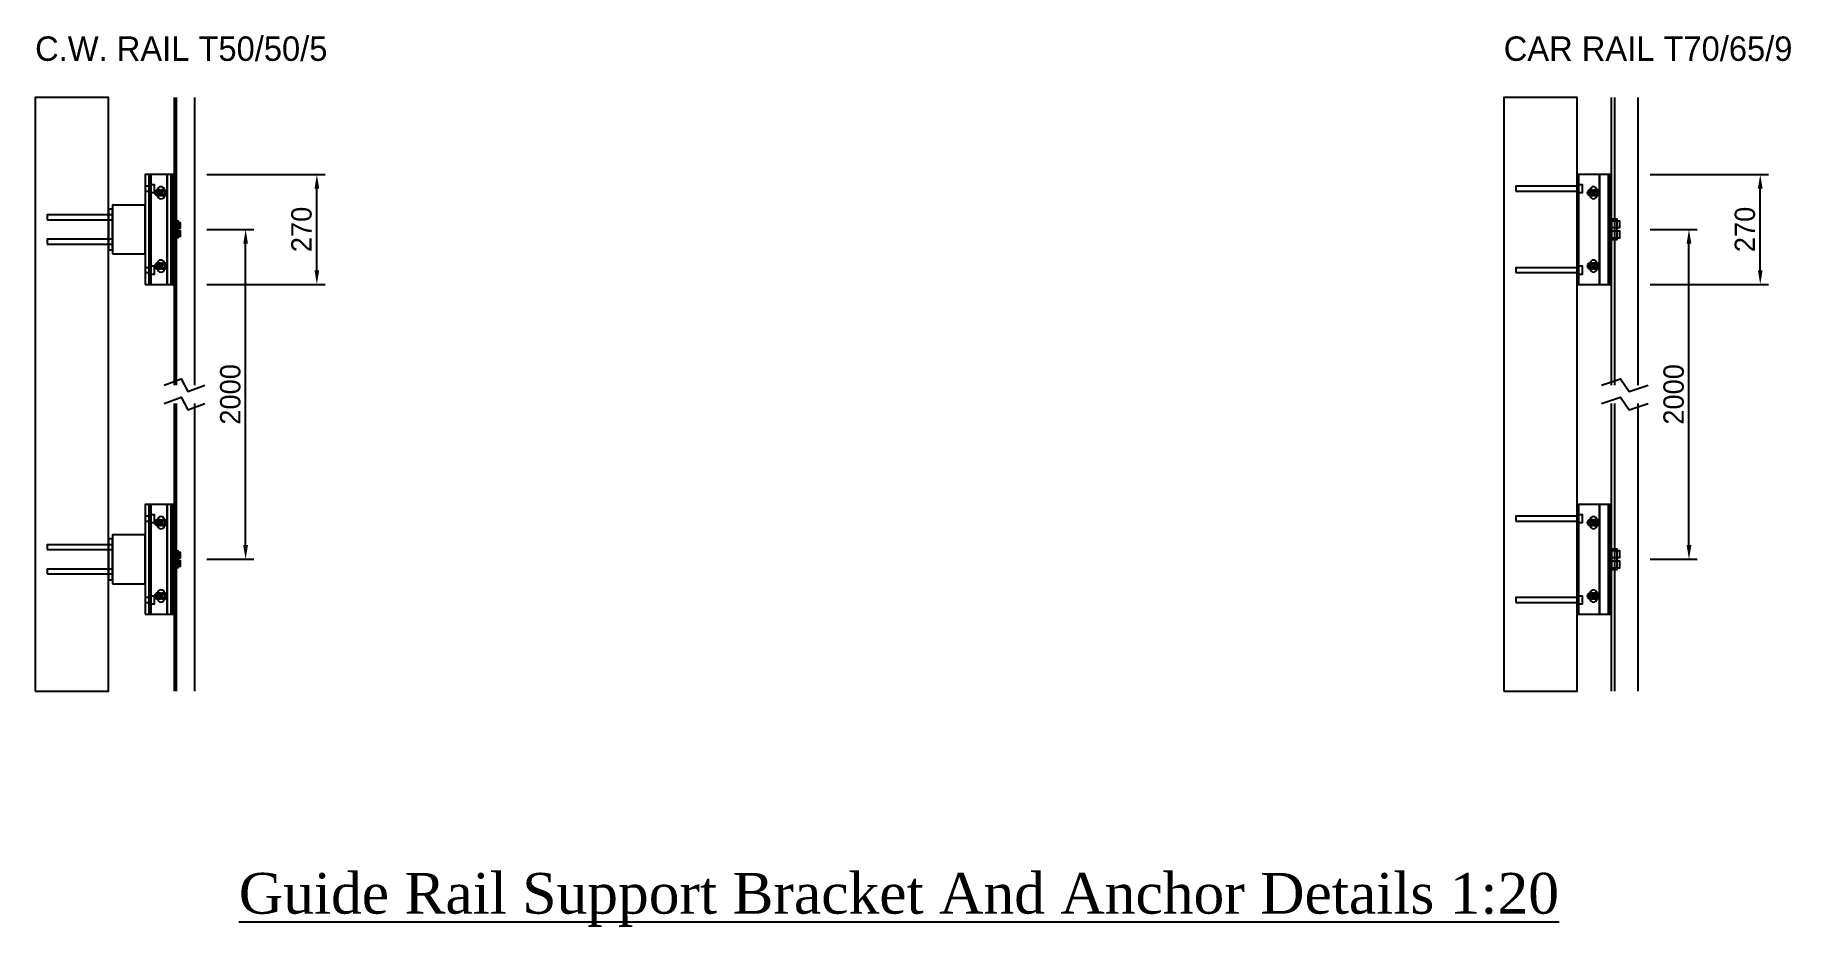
# Model space of a CAD drawing. Header units: millimetres. Extents: x -665 to 1025160, y -28012 to 4210.
# Drawn here: x 948711 to 953023, y -3 to 2187 of the extents above.
import ezdxf

# ---------------------------------------------------------------- set-up
doc = ezdxf.new("R2010")
doc.units = ezdxf.units.MM
for name, color, linetype in [('A-ANNO', 7, 'Continuous'), ('A-DIMS', 7, 'Continuous'), ('A-WALL', 7, 'Continuous'), ('S-ANCHOR', 7, 'Continuous'), ('S-BEAM', 7, 'Continuous'), ('S-BRACKET', 7, 'Continuous'), ('S-CLIP', 7, 'Continuous'), ('S-RAIL', 7, 'Continuous')]:
    doc.layers.add(name, color=color, linetype=linetype)
doc.styles.add('SM_STANDARD', font='arial.ttf')
doc.dimstyles.new('ISO-25', dxfattribs={"dimtxt": 2.5, "dimasz": 2.5, "dimexe": 1.25, "dimexo": 0.625, "dimtad": 1, "dimtxsty": 'Standard', "dimcen": 2.5, "dimadec": 0, "dimazin": 0, "dimtfac": 1, "dimtmove": 0, "dimatfit": 3, "dimfxl": 1, "dimarcsym": 0})

# ---------------------------------------------------------------- blocks, each defined once
blk = doc.blocks.new('SM_RAIL_BRACKET_ELEV_T50_50_5_50x40x4_P4_C40x25x5_B8_CW_ARM_G100_ANCHOR')
at = {"layer": 'S-ANCHOR'}
for points in [[(-10, 94), (4, 94), (4, 106), (-10, 106)], [(4, 90.4), (13.6, 90.4), (13.6, 109.6), (4, 109.6)], [(-10, -106), (4, -106), (4, -94), (-10, -94)], [(4, -109.6), (13.6, -109.6), (13.6, -90.4), (4, -90.4)]]:
    blk.add_lwpolyline(points, close=True, dxfattribs=at)
at = {"layer": 'S-BRACKET'}
for points in [[(0, -135), (4, -135), (4, 135), (0, 135)], [(4, -135), (44, -135), (44, 135), (4, 135)], [(44, -135), (54, -135), (54, 135), (44, 135)], [(54, -135), (58, -135), (58, 135), (54, 135)], [(58, -135), (62, -135), (62, 135), (58, 135)]]:
    blk.add_lwpolyline(points, close=True, dxfattribs=at)
for points in [[(20.5, 83.5, 1), (37.5, 83.5), (37.5, 96.5, 1), (20.5, 96.5)], [(20.5, -96.5, 1), (37.5, -96.5), (37.5, -83.5, 1), (20.5, -83.5)]]:
    blk.add_lwpolyline(points, format="xyb", close=True, dxfattribs=at)
at = {"layer": 'S-CLIP'}
for points in [[(58, 3.6), (77.2, 3.6), (77.2, 16.4), (58, 16.4)], [(62, -20), (72, -20), (72, 20), (62, 20)], [(58, -16.4), (77.2, -16.4), (77.2, -3.6), (58, -3.6)]]:
    blk.add_lwpolyline(points, close=True, dxfattribs=at)
for centre, radius in [((23, 90), 8.5), ((23, 90), 5), ((35, 90), 8.5), ((35, 90), 5), ((23, -90), 8.5), ((23, -90), 5), ((35, -90), 8.5), ((35, -90), 5)]:
    blk.add_circle(centre, radius, dxfattribs=at)
blk = doc.blocks.new('*D136')
at = {"layer": 'A-DIMS', "color": 0, "lineweight": -2, "transparency": 16777216}
for p, q in [((949133, 1710), (949248, 1710)), ((949228, 935), (949228, 1675)), ((949133, 900), (949248, 900))]:
    blk.add_line(p, q, dxfattribs=at)
at = {"layer": 'A-DIMS', "color": 0, "transparency": 16777216}
for points in [[(949222.2, 1675), (949233.8, 1675), (949228, 1710)], [(949222.2, 935), (949233.8, 935), (949228, 900)]]:
    blk.add_solid(points, dxfattribs=at)
at = {"layer": 'Defpoints', "color": 0, "transparency": 16777216}
for p in [(949118, 1710), (949228, 1710), (949118, 900)]:
    blk.add_point(p, dxfattribs=at)
at = {"layer": 'A-DIMS', "color": 0, "transparency": 16777216, "insert": (949190.5, 1305), "char_height": 50, "attachment_point": 5, "rotation": 90}
blk.add_mtext('2000', dxfattribs=at)
blk = doc.blocks.new('*D137')
at = {"layer": 'A-DIMS', "color": 0, "lineweight": -2, "transparency": 16777216}
for p, q in [((949133, 1845), (949423, 1845)), ((949403, 1610), (949403, 1810)), ((949133, 1575), (949423, 1575))]:
    blk.add_line(p, q, dxfattribs=at)
at = {"layer": 'A-DIMS', "color": 0, "transparency": 16777216}
for points in [[(949397.2, 1810), (949408.8, 1810), (949403, 1845)], [(949397.2, 1610), (949408.8, 1610), (949403, 1575)]]:
    blk.add_solid(points, dxfattribs=at)
at = {"layer": 'Defpoints', "color": 0, "transparency": 16777216}
for p in [(949118, 1845), (949403, 1845), (949118, 1575)]:
    blk.add_point(p, dxfattribs=at)
at = {"layer": 'A-DIMS', "color": 0, "transparency": 16777216, "insert": (949365.5, 1710), "char_height": 50, "attachment_point": 5, "rotation": 90}
blk.add_mtext('270', dxfattribs=at)
blk = doc.blocks.new('SM_RAIL_BRACKET_ELEV_T70_65_9_50x40x4_P4_C50x30x6_B10_CAR_WALL_G85_ANCHOR')
at = {"layer": 'S-ANCHOR'}
for points in [[(-150, 94), (4, 94), (4, 106), (-150, 106)], [(4, 90.4), (13.6, 90.4), (13.6, 109.6), (4, 109.6)], [(-150, -106), (4, -106), (4, -94), (-150, -94)], [(4, -109.6), (13.6, -109.6), (13.6, -90.4), (4, -90.4)]]:
    blk.add_lwpolyline(points, close=True, dxfattribs=at)
at = {"layer": 'S-BRACKET'}
for points in [[(0, -135), (4, -135), (4, 135), (0, 135)], [(4, -135), (55.5, -135), (55.5, 135), (4, 135)], [(55.5, -135), (77, -135), (77, 135), (55.5, 135)], [(77, -135), (81, -135), (81, 135), (77, 135)], [(81, -135), (85, -135), (85, 135), (81, 135)]]:
    blk.add_lwpolyline(points, close=True, dxfattribs=at)
for points in [[(32, 83.5, 1), (49, 83.5), (49, 96.5, 1), (32, 96.5)], [(32, -96.5, 1), (49, -96.5), (49, -83.5, 1), (32, -83.5)]]:
    blk.add_lwpolyline(points, format="xyb", close=True, dxfattribs=at)
at = {"layer": 'S-CLIP'}
for points in [[(81, 4.5), (105.5, 4.5), (105.5, 20.5), (81, 20.5)], [(85, -25), (99, -25), (99, 25), (85, 25)], [(81, -20.5), (105.5, -20.5), (105.5, -4.5), (81, -4.5)]]:
    blk.add_lwpolyline(points, close=True, dxfattribs=at)
for centre, radius in [((34.5, 90), 8.5), ((34.5, 90), 5), ((46.5, 90), 8.5), ((46.5, 90), 5), ((34.5, -90), 8.5), ((34.5, -90), 5), ((46.5, -90), 8.5), ((46.5, -90), 5)]:
    blk.add_circle(centre, radius, dxfattribs=at)
blk = doc.blocks.new('*D138')
at = {"layer": 'A-DIMS', "color": 0, "lineweight": -2, "transparency": 16777216}
for p, q in [((952678, 1710), (952793, 1710)), ((952773, 935), (952773, 1675)), ((952678, 900), (952793, 900))]:
    blk.add_line(p, q, dxfattribs=at)
at = {"layer": 'A-DIMS', "color": 0, "transparency": 16777216}
for points in [[(952767.2, 1675), (952778.8, 1675), (952773, 1710)], [(952767.2, 935), (952778.8, 935), (952773, 900)]]:
    blk.add_solid(points, dxfattribs=at)
at = {"layer": 'Defpoints', "color": 0, "transparency": 16777216}
for p in [(952663, 1710), (952773, 1710), (952663, 900)]:
    blk.add_point(p, dxfattribs=at)
at = {"layer": 'A-DIMS', "color": 0, "transparency": 16777216, "insert": (952735.5, 1305), "char_height": 50, "attachment_point": 5, "rotation": 90}
blk.add_mtext('2000', dxfattribs=at)
blk = doc.blocks.new('*D139')
at = {"layer": 'A-DIMS', "color": 0, "lineweight": -2, "transparency": 16777216}
for p, q in [((952678, 1845), (952968, 1845)), ((952948, 1610), (952948, 1810)), ((952678, 1575), (952968, 1575))]:
    blk.add_line(p, q, dxfattribs=at)
at = {"layer": 'A-DIMS', "color": 0, "transparency": 16777216}
for points in [[(952942.2, 1810), (952953.8, 1810), (952948, 1845)], [(952942.2, 1610), (952953.8, 1610), (952948, 1575)]]:
    blk.add_solid(points, dxfattribs=at)
at = {"layer": 'Defpoints', "color": 0, "transparency": 16777216}
for p in [(952663, 1845), (952948, 1845), (952663, 1575)]:
    blk.add_point(p, dxfattribs=at)
at = {"layer": 'A-DIMS', "color": 0, "transparency": 16777216, "insert": (952910.5, 1710), "char_height": 50, "attachment_point": 5, "rotation": 90}
blk.add_mtext('270', dxfattribs=at)

msp = doc.modelspace()

# ---------------------------------------------------------------- linework, layer by layer
at = {"layer": 'A-WALL'}
for points in [[(948711, 576), (948891, 576), (948891, 2034), (948711, 2034)], [(952318, 576), (952498, 576), (952498, 2034), (952318, 2034)]]:
    msp.add_lwpolyline(points, close=True, dxfattribs=at)
at = {"layer": 'S-ANCHOR'}
for points in [[(948741, 1734), (948901, 1734), (948901, 1746), (948741, 1746)], [(948741, 1674), (948901, 1674), (948901, 1686), (948741, 1686)], [(948741, 924), (948901, 924), (948901, 936), (948741, 936)], [(948741, 864), (948901, 864), (948901, 876), (948741, 876)]]:
    msp.add_lwpolyline(points, close=True, dxfattribs=at)
at = {"layer": 'S-BEAM'}
for points in [[(948901, 1650), (948981, 1650), (948981, 1770), (948901, 1770)], [(948901, 840), (948981, 840), (948981, 960), (948901, 960)]]:
    msp.add_lwpolyline(points, close=True, dxfattribs=at)
at = {"layer": 'S-BRACKET'}
for points in [[(948981, 1575), (948991, 1575), (948991, 1845), (948981, 1845)], [(948891, 1660), (948901, 1660), (948901, 1760), (948891, 1760)], [(948981, 765), (948991, 765), (948991, 1035), (948981, 1035)], [(948891, 850), (948901, 850), (948901, 950), (948891, 950)]]:
    msp.add_lwpolyline(points, close=True, dxfattribs=at)
at = {"layer": 'S-RAIL'}
for p, q in [((949053, 1327.5), (949053, 2034)), ((949058, 1327.5), (949058, 2034)), ((949103, 1327.5), (949103, 2034)), ((952583, 1327.5), (952583, 2034)), ((952591, 1327.5), (952591, 2034)), ((952648, 1327.5), (952648, 2034)), ((949053, 576), (949053, 1282.5)), ((949058, 576), (949058, 1282.5)), ((949103, 576), (949103, 1282.5)), ((952583, 576), (952583, 1282.5)), ((952591, 576), (952591, 1282.5)), ((952648, 576), (952648, 1282.5))]:
    msp.add_line(p, q, dxfattribs=at)
for points in [[(949028, 1327.5), (949069.667, 1343.25), (949086.333, 1311.75), (949128, 1327.5)], [(952558, 1327.5), (952604.667, 1343.25), (952626.333, 1311.75), (952673, 1327.5)], [(949028, 1282.5), (949069.667, 1298.25), (949086.333, 1266.75), (949128, 1282.5)], [(952558, 1282.5), (952604.667, 1298.25), (952626.333, 1266.75), (952673, 1282.5)]]:
    msp.add_lwpolyline(points, dxfattribs=at)

# ---------------------------------------------------------------- block references
at = {"layer": 'S-BRACKET'}
for name, p in [('SM_RAIL_BRACKET_ELEV_T50_50_5_50x40x4_P4_C40x25x5_B8_CW_ARM_G100_ANCHOR', (948991, 1710)), ('SM_RAIL_BRACKET_ELEV_T70_65_9_50x40x4_P4_C50x30x6_B10_CAR_WALL_G85_ANCHOR', (952498, 1710)), ('SM_RAIL_BRACKET_ELEV_T50_50_5_50x40x4_P4_C40x25x5_B8_CW_ARM_G100_ANCHOR', (948991, 900)), ('SM_RAIL_BRACKET_ELEV_T70_65_9_50x40x4_P4_C50x30x6_B10_CAR_WALL_G85_ANCHOR', (952498, 900))]:
    msp.add_blockref(name, p, dxfattribs=at)

# ---------------------------------------------------------------- texts
at = {"insert": (950832.5, 130), "char_height": 100, "attachment_point": 2, "style": 'SM_STANDARD'}
msp.add_mtext('{\\Fcent|c0;\\LGuide Rail Support Bracket And Anchor Details 1:20}', dxfattribs=at)
at = {"layer": 'A-ANNO', "char_height": 60, "attachment_point": 1}
for s, insert in [('C.W. RAIL T50/50/5', (948711, 2184)), ('CAR RAIL T70/65/9', (952318, 2184))]:
    msp.add_mtext(s, dxfattribs=dict(at, insert=insert))

# ---------------------------------------------------------------- dimensions: what is measured, and where the dimension line sits
at = {"layer": 'A-DIMS'}
for base, p1, p2, picture, middle in [((949403, 1845), (949118, 1575), (949118, 1845), '*D137', (949365.5, 1710)), ((952948, 1845), (952663, 1575), (952663, 1845), '*D139', (952910.5, 1710))]:
    dim = msp.add_linear_dim(base=base, p1=p1, p2=p2, angle=90, dimstyle='ISO-25', override={"dimscale": 1, "dimtxt": 50, "dimasz": 35, "dimexe": 20, "dimexo": 15, "dimgap": 12.5, "dimtad": 1, "dimdec": 0}, dxfattribs=at)
    dim.commit()
    dim.dimension.update_dxf_attribs({"geometry": picture, "text_midpoint": middle})
for base, p1, p2, picture, middle in [((949228, 1710), (949118, 900), (949118, 1710), '*D136', (949190.5, 1305)), ((952773, 1710), (952663, 900), (952663, 1710), '*D138', (952735.5, 1305))]:
    dim = msp.add_linear_dim(base=base, p1=p1, p2=p2, angle=90, text='2000', dimstyle='ISO-25', override={"dimscale": 1, "dimtxt": 50, "dimasz": 35, "dimexe": 20, "dimexo": 15, "dimgap": 12.5, "dimtad": 1, "dimdec": 0}, dxfattribs=at)
    dim.commit()
    dim.dimension.update_dxf_attribs({"geometry": picture, "text_midpoint": middle})

doc.saveas('drawing.dxf')
